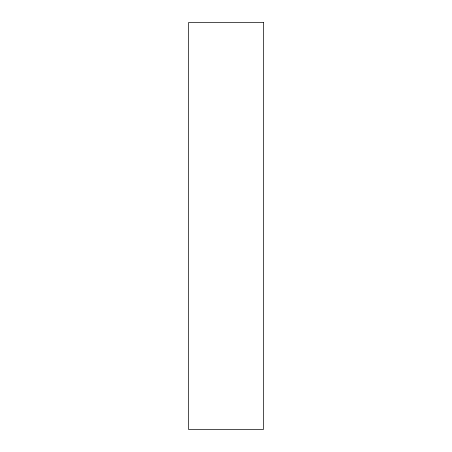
<?xml version="1.0" encoding="UTF-8"?>
<svg xmlns="http://www.w3.org/2000/svg" width="452" height="452" viewBox="0 0 452 452"><rect width="100%" height="100%" fill="white"/><g stroke="black" fill="none" stroke-linecap="round" stroke-linejoin="round"><path stroke-width="0.68" d="M263.51 22.6L188.49 22.6L188.49 429.4L263.51 429.4L263.51 22.6"/></g></svg>
